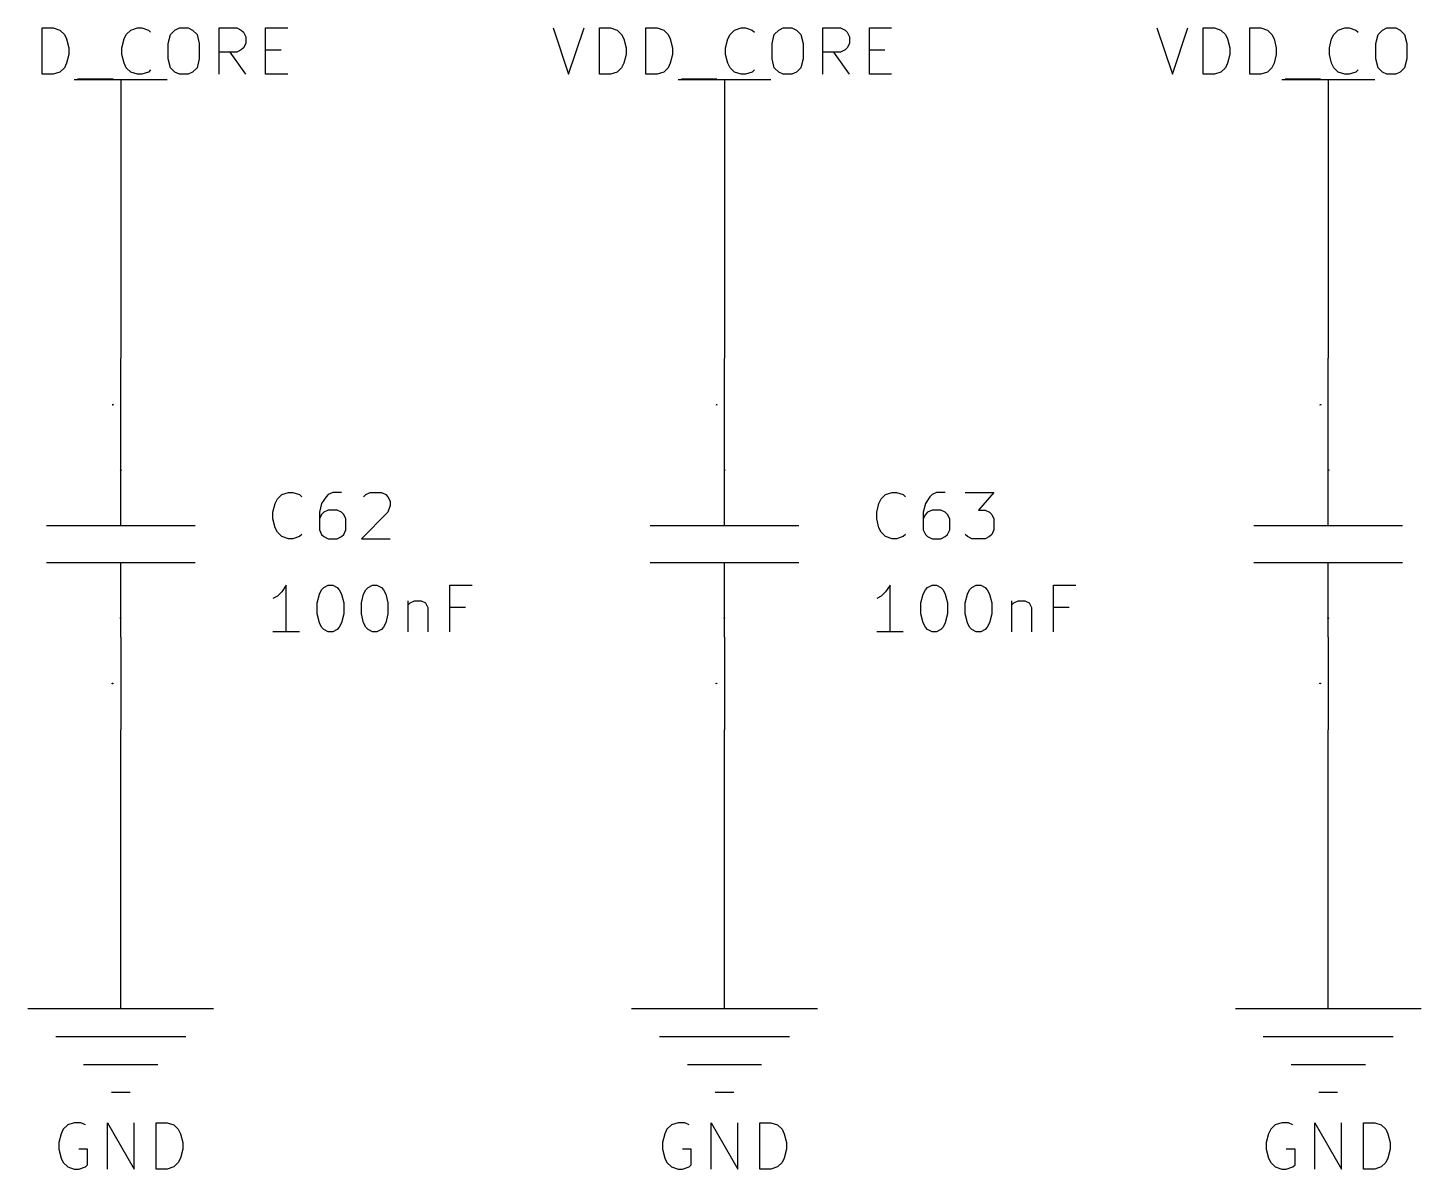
# Model space of a CAD drawing. Header units: millimetres. Extents: x 6 to 290, y -200 to -4.
# Drawn here: x 41.91 to 80.01, y -158.06 to -126.85 of the extents above; entities that cross this region are included whole.
import ezdxf

# ---------------------------------------------------------------- set-up
doc = ezdxf.new("R2010")
doc.units = ezdxf.units.MM
for name, color, linetype in [('GREENSIXTYFIVE', 129, 'CONTINUOUS'), ('LIGHTGREEN', 92, 'CONTINUOUS'), ('LIGHTRED', 12, 'CONTINUOUS'), ('RED', 14, 'CONTINUOUS')]:
    doc.layers.add(name, color=color, linetype=linetype)

msp = doc.modelspace()

# ---------------------------------------------------------------- linework, layer by layer
at = {"layer": 'GREENSIXTYFIVE', "linetype": 'CONTINUOUS'}
for p, q in [((42.3031, -128.1244), (42.3031, -126.8544)), ((42.3031, -126.8544), (42.6055, -126.8544)), ((42.6055, -126.8544), (42.7869, -126.9149)), ((44.7222, -126.9149), (44.9036, -126.8544)), ((44.9036, -126.8544), (45.0245, -126.8544)), ((45.0245, -126.8544), (45.206, -126.9149)), ((45.9317, -126.9149), (46.0526, -126.8544)), ((46.0526, -126.8544), (46.2945, -126.8544)), ((46.2945, -126.8544), (46.4155, -126.9149)), ((47.1412, -128.1244), (47.1412, -126.8544)), ((47.1412, -126.8544), (47.625, -126.8544)), ((47.625, -126.8544), (47.746, -126.9149)), ((48.4112, -128.1244), (48.4112, -126.8544)), ((48.4112, -126.8544), (49.016, -126.8544)), ((56.2731, -126.8544), (56.6964, -128.1244)), ((56.6964, -128.1244), (57.1198, -126.8544)), ((57.5431, -128.1244), (57.5431, -126.8544)), ((57.5431, -126.8544), (57.8455, -126.8544)), ((57.8455, -126.8544), (58.0269, -126.9149)), ((58.8131, -128.1244), (58.8131, -126.8544)), ((58.8131, -126.8544), (59.1155, -126.8544)), ((59.1155, -126.8544), (59.2969, -126.9149)), ((61.2322, -126.9149), (61.4136, -126.8544)), ((61.4136, -126.8544), (61.5345, -126.8544)), ((61.5345, -126.8544), (61.716, -126.9149)), ((62.4417, -126.9149), (62.5626, -126.8544)), ((62.5626, -126.8544), (62.8045, -126.8544)), ((62.8045, -126.8544), (62.9255, -126.9149)), ((63.6512, -128.1244), (63.6512, -126.8544)), ((63.6512, -126.8544), (64.135, -126.8544)), ((64.135, -126.8544), (64.256, -126.9149)), ((64.9212, -128.1244), (64.9212, -126.8544)), ((64.9212, -126.8544), (65.526, -126.8544)), ((72.7831, -126.8544), (73.2064, -128.1244)), ((73.2064, -128.1244), (73.6298, -126.8544)), ((74.0531, -128.1244), (74.0531, -126.8544)), ((74.0531, -126.8544), (74.3555, -126.8544)), ((74.3555, -126.8544), (74.5369, -126.9149)), ((75.3231, -128.1244), (75.3231, -126.8544)), ((75.3231, -126.8544), (75.6255, -126.8544)), ((75.6255, -126.8544), (75.8069, -126.9149)), ((77.7422, -126.9149), (77.9236, -126.8544)), ((77.9236, -126.8544), (78.0445, -126.8544)), ((78.0445, -126.8544), (78.226, -126.9149)), ((78.9517, -126.9149), (79.0726, -126.8544)), ((79.0726, -126.8544), (79.3145, -126.8544)), ((79.3145, -126.8544), (79.4355, -126.9149)), ((42.7869, -126.9149), (42.9079, -127.0359)), ((42.9079, -127.0359), (42.9684, -127.1568)), ((42.9684, -127.1568), (43.0288, -127.3987)), ((44.4803, -127.3987), (44.5407, -127.1568)), ((44.5407, -127.1568), (44.6012, -127.0359)), ((44.6012, -127.0359), (44.7222, -126.9149)), ((45.206, -126.9149), (45.2664, -126.9754)), ((45.7503, -127.2778), (45.8107, -127.0359)), ((45.8107, -127.0359), (45.9317, -126.9149)), ((46.4155, -126.9149), (46.5364, -127.0359)), ((46.5364, -127.0359), (46.5969, -127.2778)), ((47.746, -126.9149), (47.8065, -126.9754)), ((47.8065, -126.9754), (47.8669, -127.0963)), ((47.8669, -127.0963), (47.8669, -127.2778)), ((58.0269, -126.9149), (58.1479, -127.0359)), ((58.1479, -127.0359), (58.2084, -127.1568)), ((58.2084, -127.1568), (58.2688, -127.3987)), ((59.2969, -126.9149), (59.4179, -127.0359)), ((59.4179, -127.0359), (59.4784, -127.1568)), ((59.4784, -127.1568), (59.5388, -127.3987)), ((60.9903, -127.3987), (61.0507, -127.1568)), ((61.0507, -127.1568), (61.1112, -127.0359)), ((61.1112, -127.0359), (61.2322, -126.9149)), ((61.716, -126.9149), (61.7764, -126.9754)), ((62.2603, -127.2778), (62.3207, -127.0359)), ((62.3207, -127.0359), (62.4417, -126.9149)), ((62.9255, -126.9149), (63.0464, -127.0359)), ((63.0464, -127.0359), (63.1069, -127.2778)), ((64.256, -126.9149), (64.3165, -126.9754)), ((64.3165, -126.9754), (64.3769, -127.0963)), ((64.3769, -127.0963), (64.3769, -127.2778)), ((74.5369, -126.9149), (74.6579, -127.0359)), ((74.6579, -127.0359), (74.7184, -127.1568)), ((74.7184, -127.1568), (74.7788, -127.3987)), ((75.8069, -126.9149), (75.9279, -127.0359)), ((75.9279, -127.0359), (75.9884, -127.1568)), ((75.9884, -127.1568), (76.0488, -127.3987)), ((77.5003, -127.3987), (77.5607, -127.1568)), ((77.5607, -127.1568), (77.6212, -127.0359)), ((77.6212, -127.0359), (77.7422, -126.9149)), ((78.226, -126.9149), (78.2864, -126.9754)), ((78.7703, -127.2778), (78.8307, -127.0359)), ((78.8307, -127.0359), (78.9517, -126.9149)), ((79.4355, -126.9149), (79.5564, -127.0359)), ((79.5564, -127.0359), (79.6169, -127.2778)), ((43.0288, -127.5801), (42.9684, -127.822)), ((43.0288, -127.3987), (43.0288, -127.5801)), ((44.4803, -127.5801), (44.4803, -127.3987)), ((44.5407, -127.822), (44.4803, -127.5801)), ((45.7503, -127.7011), (45.7503, -127.2778)), ((46.5969, -127.2778), (46.5969, -127.7011)), ((47.625, -127.5197), (47.1412, -127.5197)), ((47.8669, -128.1244), (47.4436, -127.5197)), ((47.746, -127.4592), (47.625, -127.5197)), ((47.8065, -127.3987), (47.746, -127.4592)), ((47.8669, -127.2778), (47.8065, -127.3987)), ((48.4112, -127.4592), (48.8346, -127.4592)), ((58.2688, -127.5801), (58.2084, -127.822)), ((58.2688, -127.3987), (58.2688, -127.5801)), ((59.5388, -127.5801), (59.4784, -127.822)), ((59.5388, -127.3987), (59.5388, -127.5801)), ((60.9903, -127.5801), (60.9903, -127.3987)), ((61.0507, -127.822), (60.9903, -127.5801)), ((62.2603, -127.7011), (62.2603, -127.2778)), ((63.1069, -127.2778), (63.1069, -127.7011)), ((64.135, -127.5197), (63.6512, -127.5197)), ((64.3769, -128.1244), (63.9536, -127.5197)), ((64.256, -127.4592), (64.135, -127.5197)), ((64.3165, -127.3987), (64.256, -127.4592)), ((64.3769, -127.2778), (64.3165, -127.3987)), ((64.9212, -127.4592), (65.3446, -127.4592)), ((74.7788, -127.5801), (74.7184, -127.822)), ((74.7788, -127.3987), (74.7788, -127.5801)), ((76.0488, -127.5801), (75.9884, -127.822)), ((76.0488, -127.3987), (76.0488, -127.5801)), ((77.5003, -127.5801), (77.5003, -127.3987)), ((77.5607, -127.822), (77.5003, -127.5801)), ((78.7703, -127.7011), (78.7703, -127.2778)), ((79.6169, -127.2778), (79.6169, -127.7011)), ((42.9079, -127.943), (42.7869, -128.064)), ((42.9684, -127.822), (42.9079, -127.943)), ((44.6012, -127.943), (44.5407, -127.822)), ((44.7222, -128.064), (44.6012, -127.943)), ((45.2664, -128.0035), (45.206, -128.064)), ((45.8107, -127.943), (45.7503, -127.7011)), ((45.9317, -128.064), (45.8107, -127.943)), ((46.5364, -127.943), (46.4155, -128.064)), ((46.5969, -127.7011), (46.5364, -127.943)), ((58.1479, -127.943), (58.0269, -128.064)), ((58.2084, -127.822), (58.1479, -127.943)), ((59.4179, -127.943), (59.2969, -128.064)), ((59.4784, -127.822), (59.4179, -127.943)), ((61.1112, -127.943), (61.0507, -127.822)), ((61.2322, -128.064), (61.1112, -127.943)), ((61.7764, -128.0035), (61.716, -128.064)), ((62.3207, -127.943), (62.2603, -127.7011)), ((62.4417, -128.064), (62.3207, -127.943)), ((63.0464, -127.943), (62.9255, -128.064)), ((63.1069, -127.7011), (63.0464, -127.943)), ((74.6579, -127.943), (74.5369, -128.064)), ((74.7184, -127.822), (74.6579, -127.943)), ((75.9279, -127.943), (75.8069, -128.064)), ((75.9884, -127.822), (75.9279, -127.943)), ((77.6212, -127.943), (77.5607, -127.822)), ((77.7422, -128.064), (77.6212, -127.943)), ((78.2864, -128.0035), (78.226, -128.064)), ((78.8307, -127.943), (78.7703, -127.7011)), ((78.9517, -128.064), (78.8307, -127.943)), ((79.5564, -127.943), (79.4355, -128.064)), ((79.6169, -127.7011), (79.5564, -127.943)), ((42.6055, -128.1244), (42.3031, -128.1244)), ((42.7869, -128.064), (42.6055, -128.1244)), ((43.2708, -128.2454), (44.2384, -128.2454)), ((44.9036, -128.1244), (44.7222, -128.064)), ((45.0245, -128.1244), (44.9036, -128.1244)), ((45.206, -128.064), (45.0245, -128.1244)), ((46.0526, -128.1244), (45.9317, -128.064)), ((46.2945, -128.1244), (46.0526, -128.1244)), ((46.4155, -128.064), (46.2945, -128.1244)), ((49.016, -128.1244), (48.4112, -128.1244)), ((57.8455, -128.1244), (57.5431, -128.1244)), ((58.0269, -128.064), (57.8455, -128.1244)), ((59.1155, -128.1244), (58.8131, -128.1244)), ((59.2969, -128.064), (59.1155, -128.1244)), ((59.7808, -128.2454), (60.7484, -128.2454)), ((61.4136, -128.1244), (61.2322, -128.064)), ((61.5345, -128.1244), (61.4136, -128.1244)), ((61.716, -128.064), (61.5345, -128.1244)), ((62.5626, -128.1244), (62.4417, -128.064)), ((62.8045, -128.1244), (62.5626, -128.1244)), ((62.9255, -128.064), (62.8045, -128.1244)), ((65.526, -128.1244), (64.9212, -128.1244)), ((74.3555, -128.1244), (74.0531, -128.1244)), ((74.5369, -128.064), (74.3555, -128.1244)), ((75.6255, -128.1244), (75.3231, -128.1244)), ((75.8069, -128.064), (75.6255, -128.1244)), ((76.2908, -128.2454), (77.2584, -128.2454)), ((77.9236, -128.1244), (77.7422, -128.064)), ((78.0445, -128.1244), (77.9236, -128.1244)), ((78.226, -128.064), (78.0445, -128.1244)), ((79.0726, -128.1244), (78.9517, -128.064)), ((79.3145, -128.1244), (79.0726, -128.1244)), ((79.4355, -128.064), (79.3145, -128.1244)), ((44.4618, -138.9501), (44.4364, -138.9501)), ((44.4364, -138.9501), (44.44, -138.9525)), ((44.44, -138.9525), (44.4424, -138.9549)), ((44.4424, -138.9549), (44.4436, -138.9573)), ((44.4618, -138.9428), (44.4618, -138.9573)), ((60.9718, -138.9501), (60.9464, -138.9501)), ((60.9464, -138.9501), (60.95, -138.9525)), ((60.95, -138.9525), (60.9524, -138.9549)), ((60.9524, -138.9549), (60.9536, -138.9573)), ((60.9718, -138.9428), (60.9718, -138.9573)), ((77.4818, -138.9501), (77.4564, -138.9501)), ((77.4564, -138.9501), (77.46, -138.9525)), ((77.4818, -138.9501), (77.4564, -138.9501)), ((77.4564, -138.9501), (77.46, -138.9525)), ((77.46, -138.9525), (77.4624, -138.9549)), ((77.46, -138.9525), (77.4624, -138.9549)), ((77.4624, -138.9549), (77.4636, -138.9573)), ((77.4624, -138.9549), (77.4636, -138.9573)), ((77.4818, -138.9428), (77.4818, -138.9573)), ((77.4818, -138.9428), (77.4818, -138.9573)), ((48.6735, -139.8568), (48.734, -139.7359)), ((48.734, -139.7359), (48.855, -139.6149)), ((48.855, -139.6149), (49.0364, -139.5544)), ((49.0364, -139.5544), (49.1573, -139.5544)), ((49.1573, -139.5544), (49.3388, -139.6149)), ((49.3388, -139.6149), (49.3992, -139.6754)), ((50.0645, -139.6754), (49.9435, -139.8568)), ((50.125, -139.6149), (50.0645, -139.6754)), ((50.2459, -139.5544), (50.125, -139.6149)), ((50.4878, -139.5544), (50.2459, -139.5544)), ((51.0926, -139.6754), (51.153, -139.6149)), ((51.153, -139.6149), (51.274, -139.5544)), ((51.274, -139.5544), (51.5764, -139.5544)), ((51.5764, -139.5544), (51.6973, -139.6149)), ((51.6973, -139.6149), (51.7578, -139.6754)), ((51.7578, -139.6754), (51.8183, -139.7963)), ((51.8183, -139.7963), (51.8183, -139.9173)), ((65.1835, -139.8568), (65.244, -139.7359)), ((65.244, -139.7359), (65.365, -139.6149)), ((65.365, -139.6149), (65.5464, -139.5544)), ((65.5464, -139.5544), (65.6673, -139.5544)), ((65.6673, -139.5544), (65.8488, -139.6149)), ((65.8488, -139.6149), (65.9092, -139.6754)), ((66.5745, -139.6754), (66.4535, -139.8568)), ((66.635, -139.6149), (66.5745, -139.6754)), ((66.7559, -139.5544), (66.635, -139.6149)), ((66.9978, -139.5544), (66.7559, -139.5544)), ((67.5421, -139.5544), (68.3283, -139.5544)), ((68.3283, -139.5544), (67.9049, -140.0382)), ((48.6131, -140.0987), (48.6735, -139.8568)), ((48.6131, -140.2801), (48.6131, -140.0987)), ((49.9435, -139.8568), (49.8831, -140.0987)), ((49.8831, -140.0987), (49.8831, -140.5825)), ((49.9435, -140.1592), (49.8831, -140.2801)), ((50.004, -140.0987), (49.9435, -140.1592)), ((50.125, -140.0382), (50.004, -140.0987)), ((50.3669, -140.0382), (50.125, -140.0382)), ((50.4878, -140.0987), (50.3669, -140.0382)), ((50.5483, -140.1592), (50.4878, -140.0987)), ((50.6088, -140.2801), (50.5483, -140.1592)), ((51.7578, -140.0987), (51.0321, -140.8244)), ((51.8183, -139.9173), (51.7578, -140.0987)), ((65.1231, -140.0987), (65.1835, -139.8568)), ((65.1231, -140.2801), (65.1231, -140.0987)), ((66.4535, -139.8568), (66.3931, -140.0987)), ((66.3931, -140.0987), (66.3931, -140.5825)), ((66.4535, -140.1592), (66.3931, -140.2801)), ((66.514, -140.0987), (66.4535, -140.1592)), ((66.635, -140.0382), (66.514, -140.0987)), ((66.8769, -140.0382), (66.635, -140.0382)), ((66.9978, -140.0987), (66.8769, -140.0382)), ((67.0583, -140.1592), (66.9978, -140.0987)), ((67.1188, -140.2801), (67.0583, -140.1592)), ((67.9049, -140.0382), (68.0864, -140.0382)), ((68.0864, -140.0382), (68.2073, -140.0987)), ((68.2073, -140.0987), (68.2678, -140.1592)), ((68.2678, -140.1592), (68.3283, -140.2801)), ((48.6735, -140.522), (48.6131, -140.2801)), ((48.734, -140.643), (48.6735, -140.522)), ((49.8831, -140.5825), (49.9435, -140.7035)), ((50.5483, -140.7035), (50.6088, -140.5825)), ((50.6088, -140.5825), (50.6088, -140.2801)), ((65.1835, -140.522), (65.1231, -140.2801)), ((65.244, -140.643), (65.1835, -140.522)), ((66.3931, -140.5825), (66.4535, -140.7035)), ((67.0583, -140.7035), (67.1188, -140.5825)), ((67.1188, -140.5825), (67.1188, -140.2801)), ((68.3283, -140.5825), (68.2678, -140.7035)), ((68.3283, -140.2801), (68.3283, -140.5825)), ((48.855, -140.764), (48.734, -140.643)), ((49.0364, -140.8244), (48.855, -140.764)), ((49.1573, -140.8244), (49.0364, -140.8244)), ((49.3388, -140.764), (49.1573, -140.8244)), ((49.3992, -140.7035), (49.3388, -140.764)), ((49.9435, -140.7035), (50.004, -140.764)), ((50.004, -140.764), (50.125, -140.8244)), ((50.125, -140.8244), (50.3669, -140.8244)), ((50.3669, -140.8244), (50.4878, -140.764)), ((50.4878, -140.764), (50.5483, -140.7035)), ((51.0321, -140.8244), (51.8183, -140.8244)), ((65.365, -140.764), (65.244, -140.643)), ((65.5464, -140.8244), (65.365, -140.764)), ((65.6673, -140.8244), (65.5464, -140.8244)), ((65.8488, -140.764), (65.6673, -140.8244)), ((65.9092, -140.7035), (65.8488, -140.764)), ((66.4535, -140.7035), (66.514, -140.764)), ((66.514, -140.764), (66.635, -140.8244)), ((66.635, -140.8244), (66.8769, -140.8244)), ((66.8769, -140.8244), (66.9978, -140.764)), ((66.9978, -140.764), (67.0583, -140.7035)), ((67.6026, -140.764), (67.5421, -140.7035)), ((67.7235, -140.8244), (67.6026, -140.764)), ((68.0864, -140.8244), (67.7235, -140.8244)), ((68.2073, -140.764), (68.0864, -140.8244)), ((68.2678, -140.7035), (68.2073, -140.764)), ((48.9759, -142.0944), (48.855, -142.2759)), ((48.9759, -143.3644), (48.9759, -142.0944)), ((50.004, -142.1549), (50.1249, -142.0944)), ((50.1249, -142.0944), (50.2459, -142.0944)), ((50.2459, -142.0944), (50.3668, -142.1549)), ((51.2135, -142.1549), (51.3344, -142.0944)), ((51.3344, -142.0944), (51.4554, -142.0944)), ((51.4554, -142.0944), (51.5763, -142.1549)), ((53.451, -143.3644), (53.451, -142.0944)), ((53.451, -142.0944), (54.0558, -142.0944)), ((65.4859, -142.0944), (65.365, -142.2759)), ((65.4859, -143.3644), (65.4859, -142.0944)), ((66.514, -142.1549), (66.6349, -142.0944)), ((66.6349, -142.0944), (66.7559, -142.0944)), ((66.7559, -142.0944), (66.8768, -142.1549)), ((67.7235, -142.1549), (67.8444, -142.0944)), ((67.8444, -142.0944), (67.9654, -142.0944)), ((67.9654, -142.0944), (68.0863, -142.1549)), ((69.961, -143.3644), (69.961, -142.0944)), ((69.961, -142.0944), (70.5658, -142.0944)), ((48.734, -142.3968), (48.6131, -142.4573)), ((48.855, -142.2759), (48.734, -142.3968)), ((49.8226, -142.5782), (49.883, -142.3363)), ((49.883, -142.3363), (49.9435, -142.2154)), ((49.9435, -142.2154), (50.004, -142.1549)), ((50.3668, -142.1549), (50.4273, -142.2154)), ((50.4273, -142.2154), (50.4878, -142.3363)), ((50.4878, -142.3363), (50.5483, -142.5782)), ((51.0321, -142.5782), (51.0925, -142.3363)), ((51.0925, -142.3363), (51.153, -142.2154)), ((51.153, -142.2154), (51.2135, -142.1549)), ((51.5763, -142.1549), (51.6368, -142.2154)), ((51.6368, -142.2154), (51.6973, -142.3363)), ((51.6973, -142.3363), (51.7578, -142.5782)), ((65.244, -142.3968), (65.1231, -142.4573)), ((65.365, -142.2759), (65.244, -142.3968)), ((66.3326, -142.5782), (66.393, -142.3363)), ((66.393, -142.3363), (66.4535, -142.2154)), ((66.4535, -142.2154), (66.514, -142.1549)), ((66.8768, -142.1549), (66.9373, -142.2154)), ((66.9373, -142.2154), (66.9978, -142.3363)), ((66.9978, -142.3363), (67.0583, -142.5782)), ((67.5421, -142.5782), (67.6025, -142.3363)), ((67.6025, -142.3363), (67.663, -142.2154)), ((67.663, -142.2154), (67.7235, -142.1549)), ((68.0863, -142.1549), (68.1468, -142.2154)), ((68.1468, -142.2154), (68.2073, -142.3363)), ((68.2073, -142.3363), (68.2678, -142.5782)), ((49.8226, -142.8806), (49.8226, -142.5782)), ((50.5483, -142.5782), (50.5483, -142.8806)), ((51.0321, -142.8806), (51.0321, -142.5782)), ((51.7578, -142.5782), (51.7578, -142.8806)), ((52.302, -142.5178), (52.302, -143.3644)), ((52.302, -142.6387), (52.3625, -142.5782)), ((52.3625, -142.5782), (52.4835, -142.5178)), ((52.4835, -142.5178), (52.6649, -142.5178)), ((52.6649, -142.5178), (52.7858, -142.5782)), ((52.7858, -142.5782), (52.8463, -142.6992)), ((52.8463, -142.6992), (52.8463, -143.3644)), ((53.8744, -142.6992), (53.451, -142.6992)), ((66.3326, -142.8806), (66.3326, -142.5782)), ((67.0583, -142.5782), (67.0583, -142.8806)), ((67.5421, -142.8806), (67.5421, -142.5782)), ((68.2678, -142.5782), (68.2678, -142.8806)), ((68.812, -142.5178), (68.812, -143.3644)), ((68.812, -142.6387), (68.8725, -142.5782)), ((68.8725, -142.5782), (68.9935, -142.5178)), ((68.9935, -142.5178), (69.1749, -142.5178)), ((69.1749, -142.5178), (69.2958, -142.5782)), ((69.2958, -142.5782), (69.3563, -142.6992)), ((69.3563, -142.6992), (69.3563, -143.3644)), ((70.3844, -142.6992), (69.961, -142.6992)), ((44.4364, -142.9874), (44.4376, -142.985)), ((44.4364, -142.9935), (44.4364, -142.9874)), ((44.4376, -142.9959), (44.4364, -142.9935)), ((44.4376, -142.985), (44.4388, -142.9838)), ((44.4388, -142.9971), (44.4376, -142.9959)), ((44.4388, -142.9838), (44.4412, -142.9826)), ((44.4412, -142.9826), (44.4436, -142.9826)), ((44.4436, -142.9826), (44.4472, -142.9838)), ((44.4472, -142.9838), (44.4618, -142.9983)), ((44.4618, -142.9983), (44.4618, -142.9826)), ((49.883, -143.1225), (49.8226, -142.8806)), ((49.9435, -143.2435), (49.883, -143.1225)), ((50.004, -143.304), (49.9435, -143.2435)), ((50.4273, -143.2435), (50.3668, -143.304)), ((50.4878, -143.1225), (50.4273, -143.2435)), ((50.5483, -142.8806), (50.4878, -143.1225)), ((51.0925, -143.1225), (51.0321, -142.8806)), ((51.153, -143.2435), (51.0925, -143.1225)), ((51.2135, -143.304), (51.153, -143.2435)), ((51.6368, -143.2435), (51.5763, -143.304)), ((51.6973, -143.1225), (51.6368, -143.2435)), ((51.7578, -142.8806), (51.6973, -143.1225)), ((60.9464, -142.9874), (60.9476, -142.985)), ((60.9464, -142.9935), (60.9464, -142.9874)), ((60.9476, -142.9959), (60.9464, -142.9935)), ((60.9476, -142.985), (60.9488, -142.9838)), ((60.9488, -142.9971), (60.9476, -142.9959)), ((60.9488, -142.9838), (60.9512, -142.9826)), ((60.9512, -142.9826), (60.9536, -142.9826)), ((60.9536, -142.9826), (60.9572, -142.9838)), ((60.9572, -142.9838), (60.9718, -142.9983)), ((60.9718, -142.9983), (60.9718, -142.9826)), ((66.393, -143.1225), (66.3326, -142.8806)), ((66.4535, -143.2435), (66.393, -143.1225)), ((66.514, -143.304), (66.4535, -143.2435)), ((66.9373, -143.2435), (66.8768, -143.304)), ((66.9978, -143.1225), (66.9373, -143.2435)), ((67.0583, -142.8806), (66.9978, -143.1225)), ((67.6025, -143.1225), (67.5421, -142.8806)), ((67.663, -143.2435), (67.6025, -143.1225)), ((67.7235, -143.304), (67.663, -143.2435)), ((68.1468, -143.2435), (68.0863, -143.304)), ((68.2073, -143.1225), (68.1468, -143.2435)), ((68.2678, -142.8806), (68.2073, -143.1225)), ((77.4564, -142.9874), (77.4576, -142.985)), ((77.4564, -142.9874), (77.4576, -142.985)), ((77.4564, -142.9935), (77.4564, -142.9874)), ((77.4564, -142.9935), (77.4564, -142.9874)), ((77.4576, -142.9959), (77.4564, -142.9935)), ((77.4576, -142.9959), (77.4564, -142.9935)), ((77.4576, -142.985), (77.4588, -142.9838)), ((77.4576, -142.985), (77.4588, -142.9838)), ((77.4588, -142.9971), (77.4576, -142.9959)), ((77.4588, -142.9971), (77.4576, -142.9959)), ((77.4588, -142.9838), (77.4612, -142.9826)), ((77.4588, -142.9838), (77.4612, -142.9826)), ((77.4612, -142.9826), (77.4636, -142.9826)), ((77.4612, -142.9826), (77.4636, -142.9826)), ((77.4636, -142.9826), (77.4672, -142.9838)), ((77.4636, -142.9826), (77.4672, -142.9838)), ((77.4672, -142.9838), (77.4818, -142.9983)), ((77.4672, -142.9838), (77.4818, -142.9983)), ((77.4818, -142.9983), (77.4818, -142.9826)), ((77.4818, -142.9983), (77.4818, -142.9826)), ((49.3388, -143.3644), (48.6131, -143.3644)), ((50.1249, -143.3644), (50.004, -143.304)), ((50.2459, -143.3644), (50.1249, -143.3644)), ((50.3668, -143.304), (50.2459, -143.3644)), ((51.3344, -143.3644), (51.2135, -143.304)), ((51.4554, -143.3644), (51.3344, -143.3644)), ((51.5763, -143.304), (51.4554, -143.3644)), ((65.8488, -143.3644), (65.1231, -143.3644)), ((66.6349, -143.3644), (66.514, -143.304)), ((66.7559, -143.3644), (66.6349, -143.3644)), ((66.8768, -143.304), (66.7559, -143.3644)), ((67.8444, -143.3644), (67.7235, -143.304)), ((67.9654, -143.3644), (67.8444, -143.3644)), ((68.0863, -143.304), (67.9654, -143.3644)), ((42.8776, -156.9707), (42.8171, -157.0916)), ((42.9986, -156.8497), (42.8776, -156.9707)), ((43.18, -156.7892), (42.9986, -156.8497)), ((43.3614, -156.7892), (43.18, -156.7892)), ((43.4824, -156.8497), (43.3614, -156.7892)), ((44.0871, -158.0592), (44.0871, -156.7892)), ((44.0871, -156.7892), (44.8128, -158.0592)), ((44.8128, -158.0592), (44.8128, -156.7892)), ((45.4176, -158.0592), (45.4176, -156.7892)), ((45.4176, -156.7892), (45.72, -156.7892)), ((45.72, -156.7892), (45.9014, -156.8497)), ((45.9014, -156.8497), (46.0224, -156.9707)), ((46.0224, -156.9707), (46.0829, -157.0916)), ((59.3876, -156.9707), (59.3271, -157.0916)), ((59.5086, -156.8497), (59.3876, -156.9707)), ((59.69, -156.7892), (59.5086, -156.8497)), ((59.8714, -156.7892), (59.69, -156.7892)), ((59.9924, -156.8497), (59.8714, -156.7892)), ((60.5971, -158.0592), (60.5971, -156.7892)), ((60.5971, -156.7892), (61.3228, -158.0592)), ((61.3228, -158.0592), (61.3228, -156.7892)), ((61.9276, -158.0592), (61.9276, -156.7892)), ((61.9276, -156.7892), (62.23, -156.7892)), ((62.23, -156.7892), (62.4114, -156.8497)), ((62.4114, -156.8497), (62.5324, -156.9707)), ((62.5324, -156.9707), (62.5929, -157.0916)), ((75.8976, -156.9707), (75.8371, -157.0916)), ((76.0186, -156.8497), (75.8976, -156.9707)), ((76.2, -156.7892), (76.0186, -156.8497)), ((76.3814, -156.7892), (76.2, -156.7892)), ((76.5024, -156.8497), (76.3814, -156.7892)), ((77.1071, -158.0592), (77.1071, -156.7892)), ((77.1071, -156.7892), (77.8328, -158.0592)), ((77.8328, -158.0592), (77.8328, -156.7892)), ((78.4376, -158.0592), (78.4376, -156.7892)), ((78.4376, -156.7892), (78.74, -156.7892)), ((78.74, -156.7892), (78.9214, -156.8497)), ((78.9214, -156.8497), (79.0424, -156.9707)), ((79.0424, -156.9707), (79.1029, -157.0916)), ((42.8171, -157.0916), (42.7567, -157.3335)), ((42.7567, -157.3335), (42.7567, -157.5149)), ((46.0829, -157.0916), (46.1433, -157.3335)), ((46.1433, -157.3335), (46.1433, -157.5149)), ((59.3271, -157.0916), (59.2667, -157.3335)), ((59.2667, -157.3335), (59.2667, -157.5149)), ((62.5929, -157.0916), (62.6533, -157.3335)), ((62.6533, -157.3335), (62.6533, -157.5149)), ((75.8371, -157.0916), (75.7767, -157.3335)), ((75.7767, -157.3335), (75.7767, -157.5149)), ((79.1029, -157.0916), (79.1633, -157.3335)), ((79.1633, -157.3335), (79.1633, -157.5149)), ((42.7567, -157.5149), (42.8171, -157.7568)), ((43.5428, -157.5149), (43.3009, -157.5149)), ((43.5428, -157.9383), (43.5428, -157.5149)), ((46.1433, -157.5149), (46.0829, -157.7568)), ((59.2667, -157.5149), (59.3271, -157.7568)), ((60.0528, -157.5149), (59.8109, -157.5149)), ((60.0528, -157.9383), (60.0528, -157.5149)), ((62.6533, -157.5149), (62.5929, -157.7568)), ((75.7767, -157.5149), (75.8371, -157.7568)), ((76.5628, -157.5149), (76.3209, -157.5149)), ((76.5628, -157.9383), (76.5628, -157.5149)), ((79.1633, -157.5149), (79.1029, -157.7568)), ((42.8171, -157.7568), (42.8776, -157.8778)), ((42.8776, -157.8778), (42.9986, -157.9988)), ((42.9986, -157.9988), (43.18, -158.0592)), ((43.18, -158.0592), (43.3009, -158.0592)), ((43.3009, -158.0592), (43.4824, -157.9988)), ((43.4824, -157.9988), (43.5428, -157.9383)), ((45.72, -158.0592), (45.4176, -158.0592)), ((45.9014, -157.9988), (45.72, -158.0592)), ((46.0224, -157.8778), (45.9014, -157.9988)), ((46.0829, -157.7568), (46.0224, -157.8778)), ((59.3271, -157.7568), (59.3876, -157.8778)), ((59.3876, -157.8778), (59.5086, -157.9988)), ((59.5086, -157.9988), (59.69, -158.0592)), ((59.69, -158.0592), (59.8109, -158.0592)), ((59.8109, -158.0592), (59.9924, -157.9988)), ((59.9924, -157.9988), (60.0528, -157.9383)), ((62.23, -158.0592), (61.9276, -158.0592)), ((62.4114, -157.9988), (62.23, -158.0592)), ((62.5324, -157.8778), (62.4114, -157.9988)), ((62.5929, -157.7568), (62.5324, -157.8778)), ((75.8371, -157.7568), (75.8976, -157.8778)), ((75.8976, -157.8778), (76.0186, -157.9988)), ((76.0186, -157.9988), (76.2, -158.0592)), ((76.2, -158.0592), (76.3209, -158.0592)), ((76.3209, -158.0592), (76.5024, -157.9988)), ((76.5024, -157.9988), (76.5628, -157.9383)), ((78.74, -158.0592), (78.4376, -158.0592)), ((78.9214, -157.9988), (78.74, -158.0592)), ((79.0424, -157.8778), (78.9214, -157.9988)), ((79.1029, -157.7568), (79.0424, -157.8778))]:
    msp.add_line(p, q, dxfattribs=at)
at = {"layer": 'LIGHTGREEN', "linetype": 'CONTINUOUS'}
for p, q in [((44.45, -130.81), (44.45, -135.89)), ((60.96, -130.81), (60.96, -135.89)), ((77.47, -130.81), (77.47, -135.89)), ((44.45, -151.13), (44.45, -146.05)), ((60.96, -151.13), (60.96, -146.05)), ((77.47, -151.13), (77.47, -146.05))]:
    msp.add_line(p, q, dxfattribs=at)
at = {"layer": 'LIGHTRED', "linetype": 'CONTINUOUS'}
for p, q in [((44.2437, -137.16), (44.2183, -137.16)), ((44.2183, -137.16), (44.2219, -137.1624)), ((44.2437, -137.1527), (44.2437, -137.1672)), ((60.7537, -137.16), (60.7283, -137.16)), ((60.7283, -137.16), (60.7319, -137.1624)), ((60.7537, -137.1527), (60.7537, -137.1672)), ((77.2637, -137.16), (77.2383, -137.16)), ((77.2383, -137.16), (77.2419, -137.1624)), ((77.2637, -137.16), (77.2383, -137.16)), ((77.2383, -137.16), (77.2419, -137.1624)), ((77.2637, -137.1527), (77.2637, -137.1672)), ((77.2637, -137.1527), (77.2637, -137.1672)), ((44.2219, -137.1624), (44.2243, -137.1648)), ((44.2243, -137.1648), (44.2255, -137.1672)), ((60.7319, -137.1624), (60.7343, -137.1648)), ((60.7343, -137.1648), (60.7355, -137.1672)), ((77.2419, -137.1624), (77.2443, -137.1648)), ((77.2419, -137.1624), (77.2443, -137.1648)), ((77.2443, -137.1648), (77.2455, -137.1672)), ((77.2443, -137.1648), (77.2455, -137.1672)), ((44.2183, -144.7775), (44.2195, -144.7751)), ((44.2183, -144.7836), (44.2183, -144.7775)), ((44.2195, -144.7751), (44.2207, -144.7739)), ((44.2207, -144.7739), (44.2231, -144.7727)), ((44.2231, -144.7727), (44.2255, -144.7727)), ((44.2255, -144.7727), (44.2291, -144.7739)), ((44.2291, -144.7739), (44.2437, -144.7884)), ((44.2437, -144.7884), (44.2437, -144.7727)), ((60.7283, -144.7775), (60.7295, -144.7751)), ((60.7283, -144.7836), (60.7283, -144.7775)), ((60.7295, -144.7751), (60.7307, -144.7739)), ((60.7307, -144.7739), (60.7331, -144.7727)), ((60.7331, -144.7727), (60.7355, -144.7727)), ((60.7355, -144.7727), (60.7391, -144.7739)), ((60.7391, -144.7739), (60.7537, -144.7884)), ((60.7537, -144.7884), (60.7537, -144.7727)), ((77.2383, -144.7775), (77.2395, -144.7751)), ((77.2383, -144.7775), (77.2395, -144.7751)), ((77.2383, -144.7836), (77.2383, -144.7775)), ((77.2383, -144.7836), (77.2383, -144.7775)), ((77.2395, -144.7751), (77.2407, -144.7739)), ((77.2395, -144.7751), (77.2407, -144.7739)), ((77.2407, -144.7739), (77.2431, -144.7727)), ((77.2407, -144.7739), (77.2431, -144.7727)), ((77.2431, -144.7727), (77.2455, -144.7727)), ((77.2431, -144.7727), (77.2455, -144.7727)), ((77.2455, -144.7727), (77.2491, -144.7739)), ((77.2455, -144.7727), (77.2491, -144.7739)), ((77.2491, -144.7739), (77.2637, -144.7884)), ((77.2491, -144.7739), (77.2637, -144.7884)), ((77.2637, -144.7884), (77.2637, -144.7727)), ((77.2637, -144.7884), (77.2637, -144.7727)), ((44.2195, -144.786), (44.2183, -144.7836)), ((44.2207, -144.7872), (44.2195, -144.786)), ((60.7295, -144.786), (60.7283, -144.7836)), ((60.7307, -144.7872), (60.7295, -144.786)), ((77.2395, -144.786), (77.2383, -144.7836)), ((77.2395, -144.786), (77.2383, -144.7836)), ((77.2407, -144.7872), (77.2395, -144.786)), ((77.2407, -144.7872), (77.2395, -144.786))]:
    msp.add_line(p, q, dxfattribs=at)
at = {"layer": 'RED', "linetype": 'CONTINUOUS'}
for p, q in [((43.18, -128.27), (45.72, -128.27)), ((44.45, -128.27), (44.45, -129.54)), ((59.69, -128.27), (62.23, -128.27)), ((60.96, -128.27), (60.96, -129.54)), ((76.2, -128.27), (78.74, -128.27)), ((77.47, -128.27), (77.47, -129.54)), ((44.45, -129.54), (44.45, -130.81)), ((60.96, -129.54), (60.96, -130.81)), ((77.47, -129.54), (77.47, -130.81)), ((44.45, -138.43), (44.45, -135.89)), ((60.96, -138.43), (60.96, -135.89)), ((77.47, -138.43), (77.47, -135.89)), ((77.47, -138.43), (77.47, -135.89)), ((44.45, -140.462), (44.45, -138.43)), ((60.96, -140.462), (60.96, -138.43)), ((77.47, -140.462), (77.47, -138.43)), ((42.418, -140.462), (46.482, -140.462)), ((58.928, -140.462), (62.992, -140.462)), ((75.438, -140.462), (79.502, -140.462)), ((46.482, -141.478), (42.418, -141.478)), ((44.45, -143.51), (44.45, -141.478)), ((62.992, -141.478), (58.928, -141.478)), ((60.96, -143.51), (60.96, -141.478)), ((79.502, -141.478), (75.438, -141.478)), ((77.47, -143.51), (77.47, -141.478)), ((44.45, -143.51), (44.45, -146.05)), ((60.96, -143.51), (60.96, -146.05)), ((77.47, -143.51), (77.47, -146.05)), ((77.47, -143.51), (77.47, -146.05)), ((44.45, -153.67), (44.45, -151.13)), ((60.96, -153.67), (60.96, -151.13)), ((77.47, -153.67), (77.47, -151.13)), ((41.91, -153.67), (46.99, -153.67)), ((58.42, -153.67), (63.5, -153.67)), ((74.93, -153.67), (80.01, -153.67)), ((42.672, -154.432), (46.228, -154.432)), ((59.182, -154.432), (62.738, -154.432)), ((75.692, -154.432), (79.248, -154.432)), ((43.434, -155.194), (45.466, -155.194)), ((59.944, -155.194), (61.976, -155.194)), ((76.454, -155.194), (78.486, -155.194)), ((44.196, -155.956), (44.704, -155.956)), ((60.706, -155.956), (61.214, -155.956)), ((77.216, -155.956), (77.724, -155.956))]:
    msp.add_line(p, q, dxfattribs=at)

doc.saveas('drawing.dxf')
